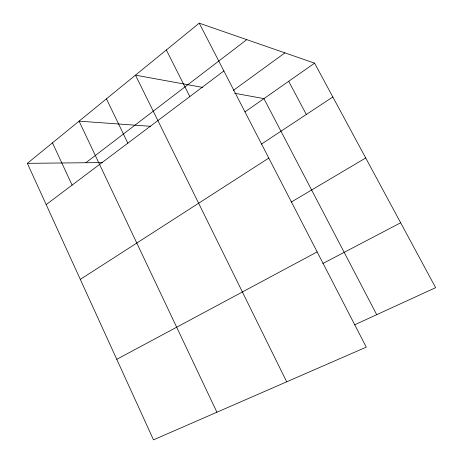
<?xml version="1.0" encoding="UTF-8"?>
<svg xmlns="http://www.w3.org/2000/svg" width="463" height="463" viewBox="0 0 463 463"><rect width="100%" height="100%" fill="white"/><g stroke="black" fill="none" stroke-linecap="round" stroke-linejoin="round"><path stroke-width="0.69" d="M199.223 23.15L366.262 347.146L153.502 439.85L27.358 163.335L199.223 23.15L314.597 63.165L435.642 287.662L354.467 324.887M85.852 162.744L246.767 39.639M46.184 204.6L223.866 70.955M233.346 90.401L284.93 52.875M244.973 111.896L314.597 63.165M261.433 144.12L332.822 96.97M80.302 279.392L268.789 158.086M291.291 202.042L365.718 157.97M116.769 359.323L317.155 251.901M322.833 263.522L400.657 222.778M27.358 163.335L102.213 162.582M150.654 126.306L79.069 121.156L216.921 412.215M202.62 87.414L135.48 75.145L286.69 381.819M234.677 93.277L263.939 98.625L376.714 314.684M288.704 81.291L306.303 114.483M166.344 49.963L189.824 96.559M106.438 98.833L127.852 143.171M52.469 142.853L72.101 185.107"/></g></svg>
